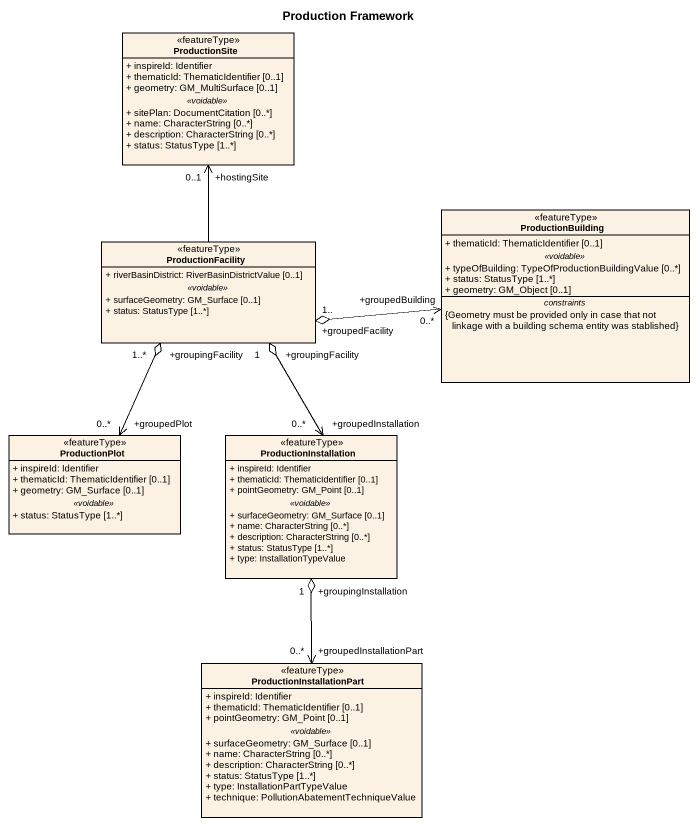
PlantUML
@startuml
title Production Framework
hide circle
hide empty members
skinparam classAttributeIconSize 0
class ProductionSite <<featureType>> {
  + inspireId: Identifier
  + thematicId: ThematicIdentifier [0..1]
  + geometry: GM_MultiSurface [0..1]
  .. <<voidable>> ..
  + sitePlan: DocumentCitation [0..*]
  + name: CharacterString [0..*]
  + description: CharacterString [0..*]
  + status: StatusType [1..*]
}
class ProductionBuilding <<featureType>> {
  + thematicId: ThematicIdentifier [0..1]
  .. <<voidable>> ..
  + typeOfBuilding: TypeOfProductionBuildingValue [0..*]
  + status: StatusType [1..*]
  + geometry: GM_Object [0..1]
  -- constraints --
  {Geometry must be provided only in case that not linkage with a building schema entity was stablished}
}
class ProductionFacility <<featureType>> {
  + riverBasinDistrict: RiverBasinDistrictValue [0..1]
  .. <<voidable>> ..
  + surfaceGeometry: GM_Surface [0..1]
  + status: StatusType [1..*]
}
class ProductionPlot <<featureType>> {
  + inspireId: Identifier
  + thematicId: ThematicIdentifier [0..1]
  + geometry: GM_Surface [0..1]
  .. <<voidable>> ..
  + status: StatusType [1..*]
}
class ProductionInstallation <<featureType>> {
  + inspireId: Identifier
  + thematicId: ThematicIdentifier [0..1]
  + pointGeometry: GM_Point [0..1]
  .. <<voidable>> ..
  + surfaceGeometry: GM_Surface [0..1]
  + name: CharacterString [0..*]
  + description: CharacterString [0..*]
  + status: StatusType [1..*]
  + type: InstallationTypeValue
}
class ProductionInstallationPart <<featureType>> {
  + inspireId: Identifier
  + thematicId: ThematicIdentifier [0..1]
  + pointGeometry: GM_Point [0..1]
  .. <<voidable>> ..
  + surfaceGeometry: GM_Surface [0..1]
  + name: CharacterString [0..*]
  + description: CharacterString [0..*]
  + status: StatusType [1..*]
  + type: InstallationPartTypeValue
  + technique: PollutionAbatementTechniqueValue
}
ProductionSite "+hostingSite\n0..1" <-- ProductionFacility
ProductionBuilding "+groupedBuilding\n0..*" <-left-o "+groupedFacility\n1.." ProductionFacility
ProductionPlot "+groupedPlot\n0..*" <-up-o "+groupingFacility\n1..*" ProductionFacility
ProductionInstallation "+groupedInstallation\n0..*" <-up-o "+groupingFacility\n1" ProductionFacility
ProductionInstallationPart "+groupedInstallationPart\n0..*" <-up-o "+groupingInstallation\n1" ProductionInstallation
@enduml
